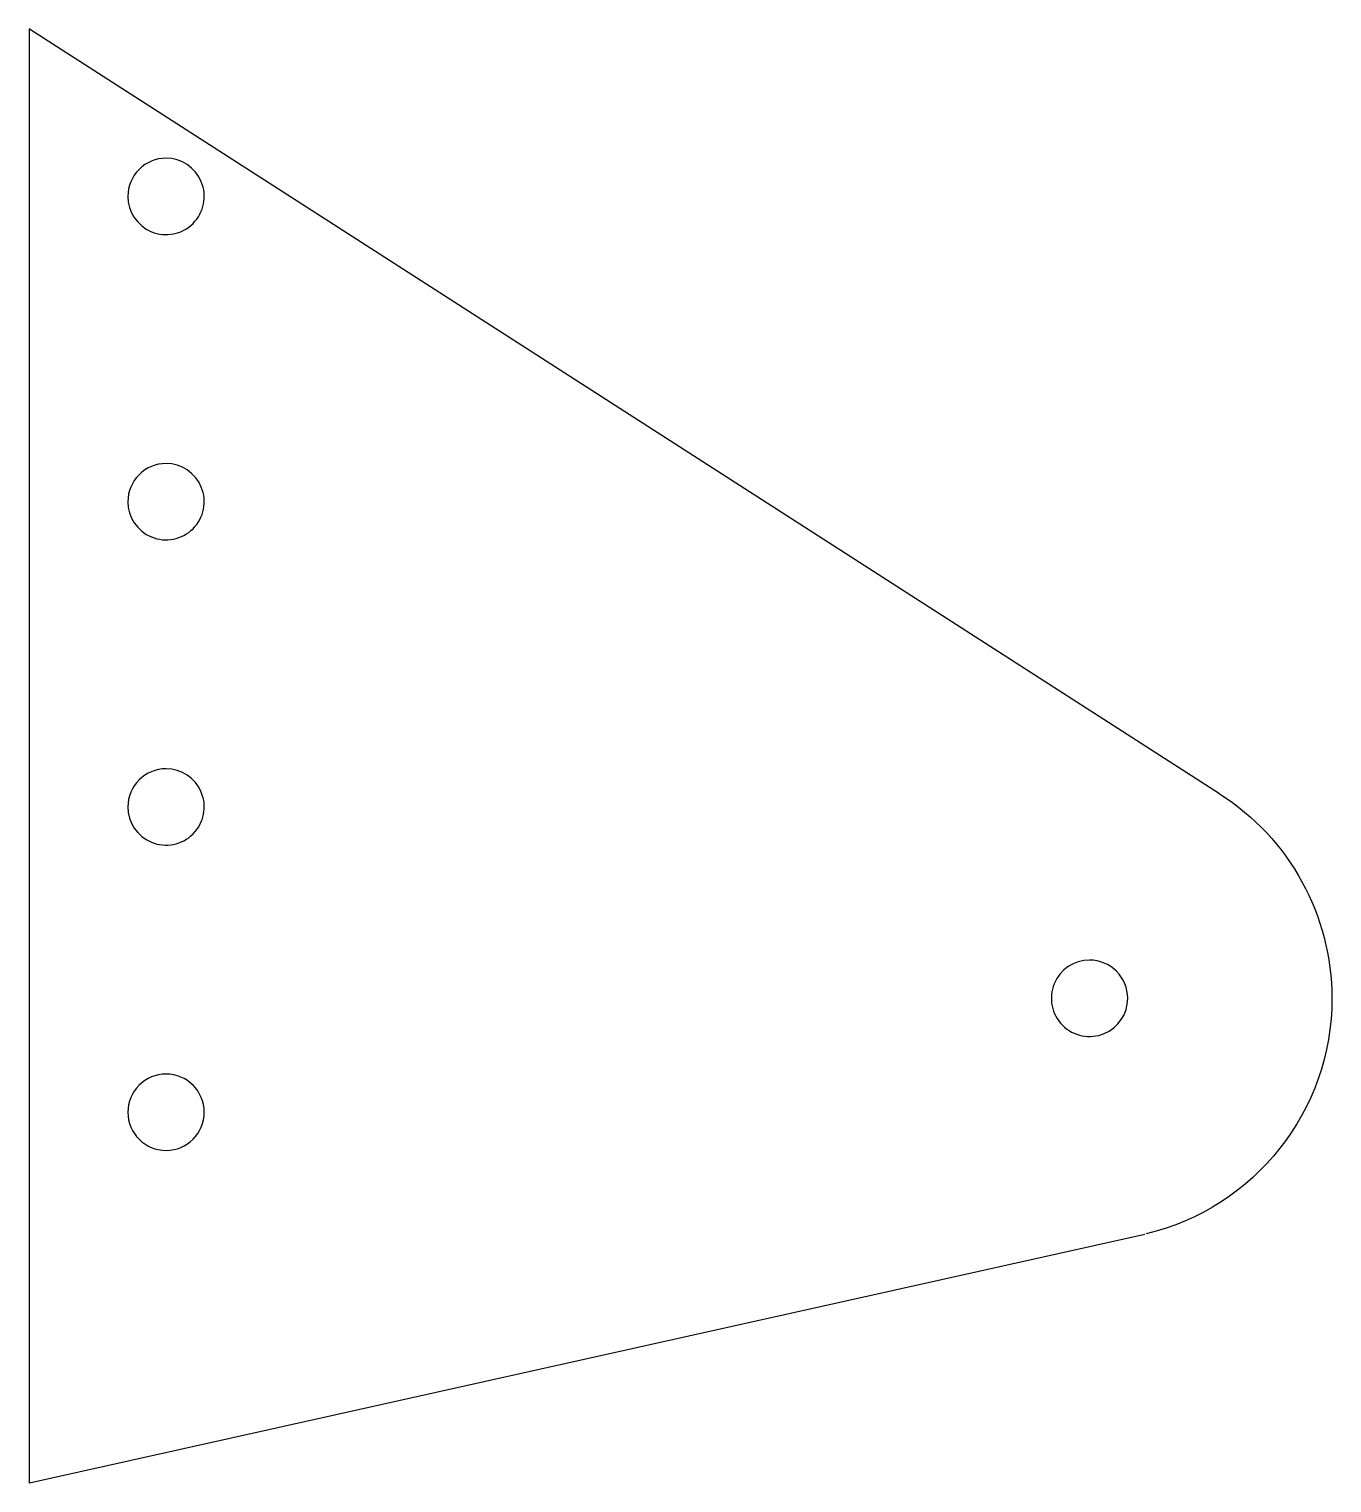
# Model space of a CAD drawing. Header units: millimetres. Extents: x 328.1 to 396.3, y 186.1 to 262.3.
import ezdxf

# ---------------------------------------------------------------- set-up
doc = ezdxf.new("R2010")
doc.units = ezdxf.units.MM
doc.layers.add('Layer_1', color=7, linetype='CONTINUOUS')

msp = doc.modelspace()

# ---------------------------------------------------------------- linework, layer by layer
at = {"layer": 'Layer_1', "color": 7}
msp.add_lwpolyline([(390.45046, 222.2319), (328.10902, 262.30833), (328.08332, 262.30833), (328.08335, 186.10833), (328.10905, 186.10833), (386.54566, 199.14435)], dxfattribs=at)
for points in [[(333.257336, 253.53822)], [(333.257336, 237.53822)], [(333.257336, 221.53822)], [(383.64584, 213.509474)], [(396.34585, 211.50833)], [(333.257337, 205.53822)]]:
    msp.add_lwpolyline(points, close=True, dxfattribs=at)
for points in [[(335.25848, 255.539363), (334.727744, 255.539363), (334.218745, 255.328529), (333.843458, 254.953242)], [(337.107296, 254.304024), (336.797557, 255.051801), (336.067867, 255.539363), (335.25848, 255.539363)], [(333.843458, 254.953242), (333.468171, 254.577955), (333.257336, 254.068956), (333.257336, 253.53822)], [(336.673502, 252.123198), (337.245825, 252.695521), (337.417035, 253.556248), (337.107296, 254.304024)], [(333.257337, 253.53822), (333.257336, 252.728833), (333.744899, 251.999143), (334.492676, 251.689404)], [(334.492676, 251.689404), (335.240452, 251.379665), (336.101179, 251.550875), (336.673502, 252.123198)], [(335.25848, 239.539363), (334.727744, 239.539363), (334.218745, 239.328529), (333.843458, 238.953242)], [(337.107296, 238.304024), (336.797557, 239.051801), (336.067867, 239.539363), (335.25848, 239.539363)], [(333.843458, 238.953242), (333.468171, 238.577955), (333.257336, 238.068956), (333.257336, 237.53822)], [(336.673502, 236.123198), (337.245825, 236.695521), (337.417035, 237.556248), (337.107296, 238.304024)], [(333.257337, 237.53822), (333.257336, 236.728833), (333.744899, 235.999143), (334.492676, 235.689404)], [(334.492676, 235.689404), (335.240452, 235.379665), (336.101179, 235.550875), (336.673502, 236.123198)], [(335.25848, 223.539363), (334.727744, 223.539363), (334.218745, 223.328529), (333.843458, 222.953242)], [(337.107296, 222.304024), (336.797557, 223.051801), (336.067867, 223.539363), (335.25848, 223.539363)], [(333.843458, 222.953242), (333.468171, 222.577955), (333.257336, 222.068956), (333.257336, 221.53822)], [(336.673502, 220.123198), (337.245825, 220.695521), (337.417035, 221.556248), (337.107296, 222.304024)], [(390.4619, 222.22428), (394.126492, 219.893355), (396.345851, 215.851422), (396.34585, 211.50833)], [(333.257337, 221.53822), (333.257336, 220.728833), (333.744899, 219.999143), (334.492676, 219.689404)], [(334.492676, 219.689404), (335.240452, 219.379665), (336.101179, 219.550875), (336.673502, 220.123198)], [(383.64584, 213.509474), (382.836453, 213.509474), (382.106763, 213.021911), (381.797024, 212.274134)], [(385.060862, 212.923352), (384.685575, 213.298639), (384.176576, 213.509474), (383.64584, 213.509474)], [(385.646984, 211.50833), (385.646984, 212.039066), (385.436149, 212.548065), (385.060862, 212.923352)], [(381.797024, 212.274134), (381.487285, 211.526358), (381.658495, 210.665631), (382.230818, 210.093308)], [(384.411644, 209.659514), (385.159421, 209.969253), (385.646984, 210.698943), (385.646984, 211.50833)], [(396.34585, 211.50833), (396.34585, 205.635644), (392.319369, 200.52887), (386.60874, 199.15878)], [(382.230818, 210.093308), (382.803141, 209.520985), (383.663868, 209.349775), (384.411644, 209.659514)], [(335.25848, 207.539364), (334.727744, 207.539364), (334.218745, 207.328529), (333.843458, 206.953242)], [(337.259623, 205.53822), (337.259623, 206.643421), (336.363681, 207.539364), (335.25848, 207.539364)], [(333.843458, 206.953242), (333.468171, 206.577955), (333.257337, 206.068956), (333.257337, 205.53822)], [(333.257337, 205.53822), (333.257337, 204.433019), (334.153279, 203.537076), (335.25848, 203.537076)], [(335.25848, 203.537076), (336.363681, 203.537076), (337.259623, 204.433019), (337.259623, 205.53822)]]:
    msp.add_open_spline(points, degree=3, dxfattribs=at)

doc.saveas('drawing.dxf')
